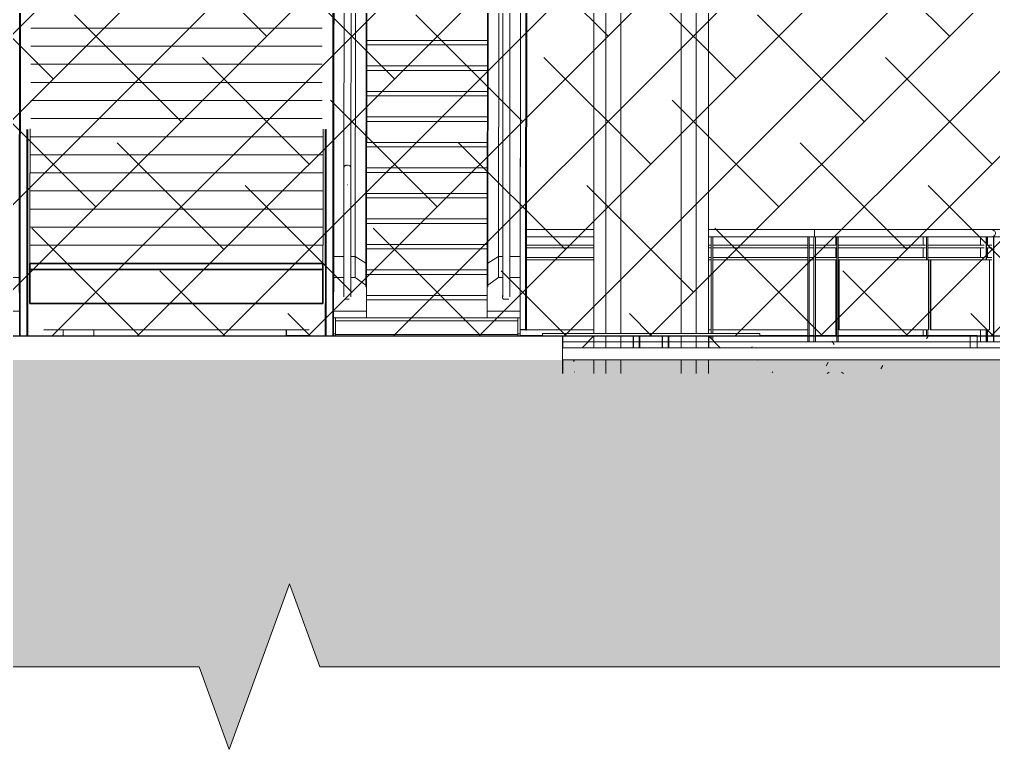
# Model space of a CAD drawing. Header units: millimetres. Extents: x 50357 to 985146, y 723188 to 1803594.
# Drawn here: x 906939 to 915008, y 765895 to 771946 of the extents above; entities that cross this region are included whole.
import ezdxf

# ---------------------------------------------------------------- set-up
doc = ezdxf.new("R2010")
doc.units = ezdxf.units.MM
doc.header["$LTSCALE"] = 3
doc.header["$MEASUREMENT"] = 0
doc.layers.add('00-TITLEBOX', color=7, linetype='Continuous')
for name, color, linetype, lineweight, true_color in [('A-FLOR', 7, 'Continuous', 5, 0x6e6e6e), ('A-FLOR-HRAL', 7, 'Continuous', 13, 0x6e6e6e), ('A-GENM', 7, 'Continuous', 13, 0x6e6e6e), ('ADS060', 7, 'Continuous', 35, 0x6e6e6e), ('E-ELEC-EQPM', 7, 'Continuous', 13, 0x6e6e6e), ('I-WALL', 7, 'Continuous', 25, 0x6e6e6e), ('M-EQPM', 7, 'Continuous', 13, 0x6e6e6e), ('Q-SPCQ', 7, 'Continuous', 13, 0x6e6e6e), ('S-COLS', 7, 'Continuous', 13, 0x6e6e6e), ('S-STRS', 7, 'Continuous', 13, 0x6e6e6e)]:
    doc.layers.add(name, color=color, linetype=linetype, lineweight=lineweight, true_color=true_color)
doc.layers.add('A-WALL-PATT', color=111, linetype='Continuous', lineweight=25)
doc.layers.add('Hatch (CARR)', color=8, linetype='Continuous', lineweight=35)
pattern_1 = [(0, (970130.18, 771645.61), (812.8, 203.2), [33.528, -576.072, 33.528, -576.072, -3251.2]), (0, (970130.18, 771645.61), (812.8, 203.2), [-1219.2, 33.528, -1185.672, 33.528, -576.072, -1422.4]), (0, (970130.18, 771645.61), (812.8, 203.2), [-3048, 33.528, -372.872, 33.528, -982.472]), (120, (970434.98, 771747.21), (-582.37636, 602.30545), [33.528, -576.072, 33.528, -3827.272]), (120, (970434.98, 771747.21), (-582.37636, 602.30545), [-643.128, -576.072, 33.528, -1185.672, -2032]), (120, (970434.98, 771747.21), (-582.37636, 602.30545), [-2438.4, 33.528, -576.072, 33.528, -1388.872]), (120, (970434.98, 771747.21), (-582.37636, 602.30545), [-3081.528, -372.872, 33.528, -982.472]), (240, (970536.58, 772153.61), (-230.42364, -805.50545), [33.528, -576.072, 33.528, -3827.272]), (240, (970536.58, 772153.61), (-230.42364, -805.50545), [-643.128, -576.072, 33.528, -1185.672, -2032]), (240, (970536.58, 772153.61), (-230.42364, -805.50545), [-2438.4, 33.528, -576.072, 33.528, -1388.872]), (240, (970536.58, 772153.61), (-230.42364, -805.50545), [-3081.528, -372.872, 33.528, -982.472])]
pattern_2 = [(45, (970121.66, 771645.6), (-251.4472, 251.4472), []), (45, (970121.66, 772026.6), (-251.4472, 251.4472), [])]

# ---------------------------------------------------------------- blocks, each defined once
blk = doc.blocks.new('DLN_Escalator3 - 12_5m 2-29188-SEC C')
at = {"layer": 'E-ELEC-EQPM', "color": 251, "lineweight": 9}
blk.add_line((-670665.7, 11597.7), (-670665.7, 11550), dxfattribs=at)
blk = doc.blocks.new('DLN_Escalator3 - 12_5m 2-42613-SEC C')
at = {"layer": 'E-ELEC-EQPM', "color": 251, "lineweight": 9}
for p, q in [((-670920.9, 11550), (-670920.9, 11597.5)), ((-669070.9, 11599.5), (-669070.9, 11550)), ((-669069, 11551.2), (-669069.1, 11599.5))]:
    blk.add_line(p, q, dxfattribs=at)
blk = doc.blocks.new('Railing - 50 x 12mm-V89-SEC C')
at = {"layer": 'A-FLOR-HRAL', "color": 251, "lineweight": 9}
for p, q in [((-663320.8, 12300), (-663320.8, 12369.8)), ((-663274.5, 12369.8), (-663320.8, 12369.8)), ((-663269.9, 12369.8), (-663274.5, 12369.8)), ((-663274.5, 12369.8), (-663274.5, 12180)), ((-663269.9, 12180), (-663269.9, 12369.8)), ((-663320.8, 12200), (-663320.8, 12280)), ((-663320.8, 11500), (-663320.8, 11600)), ((-663274.5, 11600), (-663274.5, 11500)), ((-663269.9, 11500), (-663269.9, 11600)), ((-663274.5, 11500), (-663320.8, 11500)), ((-663274.5, 11500), (-663269.9, 11500))]:
    blk.add_line(p, q, dxfattribs=at)
blk = doc.blocks.new('Railing - 800mm-V90-SEC C')
at = {"layer": 'A-FLOR-HRAL', "color": 251, "lineweight": 9}
for p, q in [((-663736.3, 11600), (-663736.3, 12180)), ((-663736.3, 12180), (-663732.3, 12180)), ((-663732.3, 12180), (-663732.3, 11600)), ((-663543.1, 12180), (-663732.3, 12180)), ((-663245.5, 12180), (-663436.8, 12180)), ((-663245.5, 11600), (-663245.5, 12180)), ((-663732.3, 11600), (-663736.3, 11600)), ((-663732.3, 11600), (-663245.5, 11600))]:
    blk.add_line(p, q, dxfattribs=at)
blk = doc.blocks.new('Railing - 50 x 12mm-V91-SEC C')
at = {"layer": 'A-FLOR-HRAL', "color": 251, "lineweight": 9}
for p, q in [((-663796.4, 12300), (-663796.4, 12369.8)), ((-663766.1, 12369.8), (-663796.4, 12369.8)), ((-663756.5, 12369.8), (-663766.1, 12369.8)), ((-663766.1, 12369.8), (-663766.1, 12180)), ((-663756.5, 12180), (-663756.5, 12369.8)), ((-663796.4, 12200), (-663796.4, 12280)), ((-663796.4, 11551.2), (-663796.4, 11600)), ((-663766.1, 11600), (-663766.1, 11551.2)), ((-663756.5, 11551.2), (-663756.5, 11600))]:
    blk.add_line(p, q, dxfattribs=at)
blk = doc.blocks.new('Railing - 800mm-V92-SEC C')
at = {"layer": 'A-FLOR-HRAL', "color": 251, "lineweight": 9}
for p, q in [((-664492, 11600), (-664492, 12180)), ((-664492, 12180), (-664490.1, 12180)), ((-664490.1, 12180), (-664490.1, 11600)), ((-664199, 12180), (-664490.1, 12180)), ((-663749.8, 12180), (-664037.3, 12180)), ((-663749.8, 11600), (-663749.8, 12180)), ((-664490.1, 11600), (-664492, 11600)), ((-664490.1, 11600), (-663749.8, 11600))]:
    blk.add_line(p, q, dxfattribs=at)
blk = doc.blocks.new('Railing - 50 x 12mm-V93-SEC C')
at = {"layer": 'A-FLOR-HRAL', "color": 251, "lineweight": 9}
for p, q in [((-664517.3, 12300), (-664517.3, 12369.8)), ((-664511.1, 12369.8), (-664517.3, 12369.8)), ((-664499.2, 12369.8), (-664511.1, 12369.8)), ((-664511.1, 12369.8), (-664511.1, 11500)), ((-664499.2, 11500), (-664499.2, 12369.8)), ((-664517.3, 12200), (-664517.3, 12280)), ((-664517.3, 11551.2), (-664517.3, 12180)), ((-664511.1, 11500), (-664512.7, 11500)), ((-664511.1, 11500), (-664499.2, 11500))]:
    blk.add_line(p, q, dxfattribs=at)
blk = doc.blocks.new('Railing - 50 x 12mm-V94-SEC C')
at = {"layer": 'A-FLOR-HRAL', "color": 251, "lineweight": 9}
for p, q in [((-664738.3, 12369.8), (-664750.3, 12369.8)), ((-664750.3, 12369.8), (-664750.3, 11500)), ((-664738.3, 11500), (-664738.3, 12369.8)), ((-664738.3, 12369.8), (-664738.3, 12369.8)), ((-664750.3, 11500), (-664738.3, 11500))]:
    blk.add_line(p, q, dxfattribs=at)
blk = doc.blocks.new('Railing - 800mm-V80-SEC C')
at = {"layer": 'A-FLOR-HRAL', "color": 251, "lineweight": 9}
blk.add_line((-660778.1, 11600), (-659990.1, 11600), dxfattribs=at)
blk = doc.blocks.new('Railing - 50 x 12mm-V95-SEC C')
at = {"layer": 'A-FLOR-HRAL', "color": 251, "lineweight": 9}
for p, q in [((-665538.3, 12369.8), (-665550.3, 12369.8)), ((-665550.3, 12369.8), (-665550.3, 11570)), ((-665538.3, 11570), (-665538.3, 12369.8)), ((-665538.3, 12369.8), (-665538.3, 12369.8)), ((-665550.3, 11550), (-665550.3, 11526.2)), ((-665538.3, 11513.8), (-665538.3, 11550))]:
    blk.add_line(p, q, dxfattribs=at)
blk = doc.blocks.new('Railing - 800mm-V96-SEC C')
at = {"layer": 'A-FLOR-HRAL', "color": 251, "lineweight": 9}
blk.add_line((-665573.2, 11600), (-665550.3, 11600), dxfattribs=at)
blk = doc.blocks.new('Railing - 800mm-V97-SEC C')
at = {"layer": 'A-FLOR-HRAL', "color": 251, "lineweight": 9}
blk.add_line((-667082.4, 11600), (-666524.5, 11600), dxfattribs=at)
blk = doc.blocks.new('Railing - 50 x 12mm-V102-SEC C')
at = {"layer": 'A-FLOR-HRAL', "color": 251, "lineweight": 9}
for p, q in [((-663260.9, 12300), (-663260.9, 12369.8)), ((-663212.7, 12369.8), (-663260.9, 12369.8)), ((-663209.5, 12369.8), (-663212.7, 12369.8)), ((-663212.7, 12369.8), (-663212.7, 11500)), ((-663209.5, 11500), (-663209.5, 12369.8)), ((-663260.9, 12200), (-663260.9, 12280)), ((-663260.9, 11500), (-663260.9, 11600)), ((-663212.7, 11500), (-663260.9, 11500)), ((-663212.7, 11500), (-663209.5, 11500))]:
    blk.add_line(p, q, dxfattribs=at)
blk = doc.blocks.new('Railing - Railing-28252-SEC C')
at = {"layer": 'A-FLOR-HRAL', "color": 8, "lineweight": 9, "true_color": 0x6e6e6e}
for p, q in [((-666524.5, 12280), (-667081.8, 12280)), ((-667081.7, 12300), (-666524.5, 12300)), ((-665573.2, 12300), (-665550.3, 12300)), ((-665550.3, 12280), (-665573.2, 12280)), ((-665538.3, 12300), (-664750.3, 12300)), ((-664750.3, 12280), (-665538.3, 12280)), ((-664738.3, 12300), (-664700.3, 12300)), ((-664700.3, 12280), (-664738.3, 12280)), ((-664688.3, 12300), (-664513, 12300)), ((-664513, 12280), (-664688.3, 12280)), ((-664499, 12300), (-663775.2, 12300)), ((-663775.2, 12280), (-664499, 12280)), ((-663755.7, 12300), (-663288.4, 12300)), ((-663288.4, 12280), (-663755.7, 12280)), ((-663269.5, 12300), (-663227.1, 12300)), ((-663227.1, 12280), (-663269.5, 12280)), ((-667081.8, 12200), (-666524.5, 12200)), ((-665573.2, 12200), (-665550.3, 12200)), ((-665538.3, 12200), (-664750.3, 12200)), ((-664738.3, 12200), (-664700.3, 12200)), ((-664688.3, 12200), (-664513, 12200)), ((-664499, 12200), (-663775.2, 12200)), ((-663755.7, 12200), (-663288.4, 12200)), ((-663269.5, 12200), (-663227.1, 12200)), ((-666524.5, 12180), (-667081.9, 12180)), ((-665550.3, 12180), (-665573.2, 12180)), ((-664750.3, 12180), (-665538.3, 12180)), ((-664700.3, 12180), (-664738.3, 12180)), ((-664513, 12180), (-664688.3, 12180)), ((-664491.8, 12180), (-664499, 12180)), ((-664037, 12180), (-664198.7, 12180)), ((-663735.8, 12180), (-663749, 12180)), ((-663436.1, 12180), (-663542.6, 12180)), ((-663227.1, 12180), (-663244.2, 12180))]:
    blk.add_line(p, q, dxfattribs=at)
at = {"color": 8, "true_color": 0x6e6e6e}
for name, p in [('Railing - 50 x 12mm-V95-SEC C', (0, 0)), ('Railing - 50 x 12mm-V94-SEC C', (0, 0)), ('Railing - 50 x 12mm-V94-SEC C', (50, 0)), ('Railing - 50 x 12mm-V93-SEC C', (0, 0)), ('Railing - 50 x 12mm-V91-SEC C', (0, 0)), ('Railing - 50 x 12mm-V89-SEC C', (0, 0)), ('Railing - 50 x 12mm-V102-SEC C', (0, 0)), ('Railing - 800mm-V92-SEC C', (0, 0)), ('Railing - 800mm-V90-SEC C', (0, 0)), ('Railing - 800mm-V97-SEC C', (0, 0)), ('Railing - 800mm-V96-SEC C', (0, 0)), ('Railing - 800mm-V80-SEC C', (-4760.2, 0))]:
    blk.add_blockref(name, p, dxfattribs=at)
blk = doc.blocks.new('Top Rail Type - Top Rail_Internal_-28262-SEC C')
at = {"layer": 'A-FLOR-HRAL', "lineweight": 9}
for p, q in [((-666524.5, 12430), (-667081.6, 12430)), ((-664694.3, 12430), (-665573.2, 12430)), ((-662085.6, 12430), (-663234.6, 12430)), ((-667081.7, 12370), (-666524.5, 12370)), ((-665573.2, 12370), (-664694.3, 12370)), ((-663234.6, 12370), (-662085.6, 12370))]:
    blk.add_line(p, q, dxfattribs=at)
at = {"layer": 'A-FLOR-HRAL', "lineweight": 9, "flags": 128}
for points in [[(-663234.6, 12430), (-663327.5, 12430), (-663463, 12430), (-663636.8, 12430), (-663843.5, 12430), (-664076.7, 12430), (-664329.2, 12430), (-664593.1, 12430), (-664694.3, 12430)], [(-664694.2, 12400), (-664694.2, 12406.2), (-664694.2, 12412.2), (-664694.2, 12417.6), (-664694.3, 12422.3), (-664694.3, 12426), (-664694.3, 12428.5), (-664694.3, 12429.8), (-664694.3, 12429.8)], [(-664694.3, 12370.2), (-664694.3, 12370.2), (-664694.3, 12371.5), (-664694.3, 12374), (-664694.3, 12377.7), (-664694.2, 12382.4), (-664694.2, 12387.8), (-664694.2, 12393.8), (-664694.2, 12400)], [(-663234.6, 12370), (-663327.5, 12370), (-663463, 12370), (-663636.8, 12370), (-663843.5, 12370), (-664076.7, 12370), (-664329.2, 12370), (-664593.1, 12370), (-664694.3, 12370)]]:
    blk.add_lwpolyline(points, dxfattribs=at)
at = {"layer": 'A-FLOR-HRAL', "lineweight": 9}
for points, knots in [([(-663239.2, 12429.8), (-663235.7, 12430.1), (-663228.1, 12430), (-663216.7, 12427.3), (-663206, 12421.4), (-663197.7, 12412.2), (-663195.4, 12404.2), (-663195.4, 12400)], [-0.5428206, -0.5428206, -0.5428206, -0.5428206, -0.4444444, -0.3333333, -0.2222222, -0.1111111, 0, 0, 0, 0]), ([(-663195.4, 12400), (-663195.4, 12395.8), (-663197.7, 12387.8), (-663206, 12378.6), (-663216.8, 12372.7), (-663228.1, 12370), (-663235.7, 12369.9), (-663239.2, 12370.2)], [-1, -1, -1, -1, -0.8888889, -0.7777778, -0.6666667, -0.5555556, -0.4579462, -0.4579462, -0.4579462, -0.4579462])]:
    blk.add_open_spline(points, degree=3, knots=knots, dxfattribs=at)
blk = doc.blocks.new('Mechanical Equipment 1 - Mechanical Equipment 1-3306942-SEC C')
at = {"layer": 'M-EQPM'}
for p, q in [((-673182.6, 11236.1), (-673182.6, 11550)), ((-666782.6, 11550), (-673182.6, 11550)), ((-666782.6, 11550), (-666782.6, 11236.1)), ((-666781.3, 11550), (-666782.6, 11550)), ((-666778.9, 11550), (-666781.3, 11550)), ((-666778.9, 11500), (-666778.9, 11550)), ((-666778.9, 11450), (-666778.9, 11500)), ((-666778.9, 11236.1), (-666778.9, 11350))]:
    blk.add_line(p, q, dxfattribs=at)
blk = doc.blocks.new('Structural Columns 2 - Structural Columns 1-4258499-SEC C')
at = {"layer": 'S-COLS'}
for p, q in [((-666524.5, 19105), (-666424.5, 19105)), ((-666524.5, 11570), (-666524.5, 19105)), ((-666424.5, 19105), (-666424.4, 19105)), ((-666424.5, 11570), (-666424.5, 19105)), ((-666424.4, 18995), (-666424.4, 19105)), ((-666299.6, 19105), (-665799.6, 19105)), ((-666299.6, 11570), (-666299.6, 19105)), ((-665799.6, 19105), (-665799.5, 19105)), ((-665799.6, 11570), (-665799.6, 19105)), ((-665799.5, 11570), (-665799.5, 19105)), ((-665674.5, 19105), (-665574.5, 19105)), ((-665674.5, 11570), (-665674.5, 19105)), ((-665574.5, 19105), (-665574.2, 19105)), ((-665574.5, 11570), (-665574.5, 19105)), ((-665574.2, 11570), (-665574.2, 19105)), ((-665573.5, 19105), (-665573.2, 19105)), ((-665573.5, 11570), (-665573.5, 19105)), ((-665573.2, 11570), (-665573.2, 19105)), ((-666424.4, 18725), (-666424.4, 18915)), ((-666424.4, 18535), (-666424.4, 18645)), ((-666424.4, 11570), (-666424.4, 18415)), ((-666524.5, 11500), (-666524.5, 11550)), ((-666424.5, 11500), (-666424.5, 11550)), ((-666424.4, 11500), (-666424.4, 11550)), ((-666299.6, 11500), (-666299.6, 11550)), ((-665799.6, 11500), (-665799.6, 11550)), ((-665799.5, 11500), (-665799.5, 11550)), ((-665674.5, 11500), (-665674.5, 11550)), ((-665574.5, 11500), (-665574.5, 11550)), ((-666524.5, 11450), (-666524.5, 11500)), ((-666424.5, 11450), (-666424.5, 11500)), ((-666424.4, 11450), (-666424.4, 11500)), ((-666299.6, 11450), (-666299.6, 11500)), ((-665799.6, 11450), (-665799.6, 11500)), ((-665799.5, 11450), (-665799.5, 11500)), ((-665674.5, 11450), (-665674.5, 11500)), ((-665574.5, 11450), (-665574.5, 11500)), ((-666524.5, 11236.1), (-666524.5, 11350)), ((-666424.5, 11236.1), (-666424.5, 11350)), ((-666424.4, 11236.1), (-666424.4, 11350)), ((-666299.6, 11236.1), (-666299.6, 11350)), ((-665799.6, 11236.1), (-665799.6, 11350)), ((-665799.5, 11236.1), (-665799.5, 11350)), ((-665674.5, 11236.1), (-665674.5, 11350)), ((-665574.5, 11236.1), (-665574.5, 11350))]:
    blk.add_line(p, q, dxfattribs=at)

msp = doc.modelspace()

# ---------------------------------------------------------------- hatches: boundary and pattern name
at = {"layer": 'A-WALL-PATT', "lineweight": 13}
h = msp.add_hatch(dxfattribs=at)
h.set_pattern_fill('FP_1', color=256, style=0, pattern_type=2)
h.set_pattern_definition(pattern_2)
h.paths.add_polyline_path([(906939.5732, 769324.6127), (906942.5677, 769324.6127), (906942.5677, 770081.4536), (906939.5677, 770081.4528), (906939.5732, 769390.6445)], flags=0)
h = msp.add_hatch(dxfattribs=at)
h.set_pattern_fill('FP_1', color=256, style=0, pattern_type=2)
h.set_pattern_definition(pattern_2)
h.paths.add_polyline_path([(907002.5677, 769324.6127), (907005.5677, 769324.6127), (907005.5677, 770081.4716), (907002.5677, 770081.4708), (907002.5677, 769390.6445)], flags=0)
h = msp.add_hatch(dxfattribs=at)
h.set_pattern_fill('FP_1', color=256, style=0, pattern_type=2)
h.set_pattern_definition(pattern_2)
h.paths.add_polyline_path([(909473.568, 769324.6127), (909476.568, 769324.6127), (909476.568, 770082.1774), (909473.568, 770082.1765), (909473.568, 769390.6445)], flags=0)
h = msp.add_hatch(dxfattribs=at)
h.set_pattern_fill('FP_1', color=256, style=0, pattern_type=2)
h.set_pattern_definition(pattern_2)
h.paths.add_polyline_path([(909539.0837, 769324.6127), (909539.5681, 770082.1954), (909536.5681, 770082.1945), (909536.5681, 769324.6127), (909538.9314, 769324.6127)], flags=0)
h = msp.add_hatch(dxfattribs=at)
h.set_pattern_fill('FP_1', color=256, style=0, pattern_type=2)
h.set_pattern_definition(pattern_2)
h.paths.add_polyline_path([(911133.3396, 769374.6127), (911136.3396, 769374.6127), (911136.3396, 769686.6141), (911133.3396, 769686.6074), (911133.3396, 769390.6445)], flags=0)
at = {"layer": 'ADS060', "lineweight": 13}
h = msp.add_hatch(dxfattribs=at)
h.set_pattern_fill('AR-CONC', color=256, scale=100, style=0)
h.set_pattern_definition([(50, (0, 0), (717.26018, -62.75213), [75, -825]), (355, (0, 0), (-138.75133, 752.19213), [60, -660]), (100.451444, (59.8, -5.2), (578.50885, 689.44), [63.7402, -701.1421]), (46.1842, (0, 200), (1067.2413, -165.5193), [112.5, -1237.5]), (96.63564, (88.9, 186.2), (934.66195, 974.1186), [95.6103, -1051.7138]), (351.18416, (0, 200), (934.6619, 974.1186), [90, -990]), (21, (100, 150), (596.90705, -402.6189), [75, -825]), (326, (100, 150), (243.31533, 725.15005), [60, -660]), (71.451445, (149.74, 116.45), (840.22238, 322.53115), [63.7402, -701.1421]), (37.5, (0, 0), (12.159855, 332.893854), [0, -652, 0, -670, 0, -662.5]), (7.5, (0, 0), (263.06954, 394.41171), [0, -382, 0, -637, 0, -252.5]), (327.5, (-223, 0), (533.822436, -22.55487), [0, -250, 0, -780, 0, -1035]), (317.5, (-323, 0), (583.18617, 100.10498), [0, -325, 0, -518, 0, -735])])
h.paths.add_polyline_path([(896124.3903, 769124.6127), (919808.5704, 769124.6127), (919808.5704, 766581.7348), (909426.6735, 766581.7348), (909176.6735, 767268.6042), (908676.6735, 765894.8655), (908426.6735, 766581.7348), (896124.3903, 766581.7348)])
at = {"layer": 'Hatch (CARR)'}
h = msp.add_hatch(dxfattribs=at)
h.set_pattern_fill('ANSI38', color=256, scale=4000)
h.paths.add_polyline_path([(919608.1395, 769324.6127), (919608.1395, 774424.6127), (896892.0362, 774424.6127), (896892.0362, 769324.6127)])
at = {"layer": 'S-STRS', "lineweight": 9}
h = msp.add_hatch(dxfattribs=at)
h.set_pattern_fill('FP_3', color=256, style=0, pattern_type=2)
h.set_pattern_definition(pattern_1)
h.paths.add_polyline_path([(914816.0792, 769274.6127), (914816.0792, 769325.8627), (913721.4297, 769325.8627), (913721.4297, 769274.6127), (914258.2924, 769274.6127)], flags=0)
h.paths.add_polyline_path([(911441.771, 769274.6127), (911647.8237, 769274.6127), (911696.15, 769324.6127), (911441.771, 769324.6127)], flags=0)
h.paths.add_polyline_path([(913707.918, 769274.6127), (913707.918, 769325.8627), (913532.3341, 769325.8627), (913532.3341, 769274.6127)], flags=0)
h.paths.add_polyline_path([(913072.254, 769274.6127), (913470.3213, 769274.6127), (913470.3213, 769325.8627), (913072.254, 769325.8627), (913071.285, 769324.6127), (912682.3342, 769324.6127), (912682.3342, 769288.4232), (912695.6993, 769274.6127), (913071.285, 769274.6127)], flags=0)
h.paths.add_polyline_path([(913520.3213, 769274.6127), (913520.3213, 769325.8627), (913482.3341, 769325.8627), (913482.3341, 769274.6127)], flags=0)
h.paths.add_polyline_path([(912670.3214, 769300.8365), (912670.3214, 769324.6127), (912647.3879, 769324.5344)], flags=0)
h.paths.add_polyline_path([(909150.3822, 769324.6127), (909340.2695, 769324.6127), (909340.1694, 769325.8627), (909150.3822, 769325.8627)], flags=0)
h.paths.add_polyline_path([(911088.3616, 769324.6127), (911271.2852, 769324.6127), (911271.2852, 769325.8627), (911088.3628, 769325.8627)], flags=0)
h = msp.add_hatch(dxfattribs=at)
h.set_pattern_fill('FP_3', color=256, style=0, pattern_type=2)
h.set_pattern_definition(pattern_1)
h.paths.add_polyline_path([(911441.771, 769024.5325), (911546.2108, 769024.5325), (911546.2108, 769124.6127), (911441.771, 769124.6127)], flags=0)
h.paths.add_polyline_path([(912797.3388, 769024.5325), (914793.0799, 769024.5325), (914793.0799, 769124.6127), (912797.3388, 769124.6127)], flags=0)
h.paths.add_polyline_path([(913520.3213, 769224.6127), (914816.0792, 769224.6127), (914816.0792, 769274.6127), (912695.6993, 769274.6127), (912744.0863, 769224.6127), (913482.3341, 769224.6127)], flags=0)
h.paths.add_polyline_path([(911546.2108, 769224.6127), (911599.4366, 769224.6127), (911647.8237, 769274.6127), (911441.771, 769274.6127), (911441.771, 769224.6127)], flags=0)
h = msp.add_hatch(dxfattribs=at)
h.set_pattern_fill('FP_4', color=256, style=0, pattern_type=2)
h.set_pattern_definition([(359.99, (970122.24, 774556.704), (812.80034, 70.61214), [33.528, -576.072, -3860.8]), (359.99, (970122.24, 774556.704), (812.80034, 70.61214), [-609.6, 33.528, -576.072, -3251.2]), (359.99, (970122.24, 774556.704), (812.80034, 70.61214), [-1219.2, 33.528, -1185.672, -2032]), (359.99, (970122.24, 774556.704), (812.80034, 70.61214), [-2438.4, 33.528, -576.072, -1422.4]), (359.99, (970122.24, 774556.704), (812.80034, 70.61214), [-3048, 33.528, -372.872, -1016]), (359.99, (970122.24, 774556.704), (812.80034, 70.61214), [-3454.4, 33.528, -982.472]), (148.899, (970427.04, 774592.03), (-582.37698, 209.81971), [19.578, -336.39, -2254.467]), (148.899, (970427.04, 774592.03), (-582.37698, 209.81971), [-355.968, 19.578, -336.39, -1898.498]), (148.899, (970427.04, 774592.03), (-582.37698, 209.81971), [-711.937, 19.578, -692.359, -1186.561]), (148.899, (970427.04, 774592.03), (-582.37698, 209.81971), [-1423.874, 19.578, -336.39, -830.593]), (148.899, (970427.04, 774592.03), (-582.37698, 209.81971), [-1779.842, 19.578, -217.734, -593.281]), (148.899, (970427.04, 774592.03), (-582.37698, 209.81971), [-2017.154, 19.578, -573.702]), (211.087, (970528.64, 774733.52), (-230.4222, -280.436), [19.575, -336.338, -2254.12]), (211.087, (970528.64, 774733.52), (-230.4222, -280.436), [-355.914, 19.575, -336.338, -1898.206]), (211.087, (970528.64, 774733.52), (-230.4222, -280.436), [-711.827, 19.575, -692.252, -1186.379]), (211.087, (970528.64, 774733.52), (-230.4222, -280.436), [-1423.655, 19.575, -336.338, -830.465]), (211.087, (970528.64, 774733.52), (-230.4222, -280.436), [-1779.568, 19.575, -217.701, -593.189]), (211.087, (970528.64, 774733.52), (-230.4222, -280.436), [-2016.844, 19.575, -573.614])])
h.paths.add_polyline_path([(911546.2108, 769010.7003), (911546.2108, 769024.5325), (911441.771, 769024.5325), (911441.771, 769010.7003)], flags=0)
h.paths.add_polyline_path([(912797.3388, 769010.7003), (914793.0799, 769010.7003), (914793.0799, 769024.5325), (912797.3388, 769024.5325)], flags=0)

# ---------------------------------------------------------------- linework, layer by layer
at = {"linetype": 'Continuous', "lineweight": 0, "ltscale": 2, "flags": 128}
msp.add_lwpolyline([(920557.4913, 766581.7348), (909426.6735, 766581.7348), (909176.6735, 767268.6042), (908676.6735, 765894.8655), (908426.6735, 766581.7348), (895953.9581, 766581.7348)], dxfattribs=at)
at = {"layer": '00-TITLEBOX'}
msp.add_lwpolyline([(919608.1395, 769324.6127), (919608.1395, 774424.6127), (896892.0362, 774424.6127), (896892.0362, 769324.6127), (919608.1395, 769324.6127)], dxfattribs=at)
at = {"layer": 'A-FLOR'}
for p, q in [((911145.7161, 777406.1127), (911138.2287, 769377.6127)), ((907140.5794, 769371.8885), (909340.319, 769374.3326)), ((909340.3219, 769377.3326), (907140.5824, 769374.8885)), ((911133.3396, 769377.6032), (911088.4928, 769377.5162)), ((911088.4928, 769374.5162), (911133.3396, 769374.6032)), ((911138.2287, 769377.6127), (911138.2287, 769374.6127)), ((911271.2851, 769344.6127), (911271.2851, 769324.6127)), ((911271.2851, 769344.6127), (913072.254, 769344.6127)), ((913072.254, 769324.6127), (911440.6365, 769324.6127)), ((913072.2541, 769324.6127), (913072.2541, 769344.6127))]:
    msp.add_line(p, q, dxfattribs=at)
at = {"layer": 'A-FLOR', "lineweight": 9}
for p, q in [((919817.181, 769224.6127), (911439.3083, 769224.6127)), ((911439.3083, 769124.6127), (919817.181, 769124.6127))]:
    msp.add_line(p, q, dxfattribs=at)
at = {"layer": 'A-GENM'}
msp.add_line((911439.3083, 769274.6127), (919597.244, 769274.6127), dxfattribs=at)
at = {"layer": 'I-WALL'}
for p, q in [((911134.4848, 769980.7215), (911141.7752, 777801.1058)), ((911144.7752, 777801.1058), (911137.4848, 769980.7215)), ((906942.0347, 771906.8017), (906944.2739, 774156.8017)), ((906947.2739, 774156.8017), (906945.0347, 771906.8017)), ((909539.0344, 771906.8017), (909541.2736, 774156.8017)), ((909544.2736, 774156.8017), (909542.0344, 771906.8017)), ((906939.5677, 770081.4528), (906941.3843, 771906.8017)), ((906941.3843, 771906.8017), (906944.3843, 771906.8017)), ((906944.3843, 771906.8017), (906942.5677, 770081.4536)), ((909536.5681, 770082.1945), (909538.3839, 771906.8017)), ((909538.3839, 771906.8017), (909542.0344, 771906.8017)), ((909541.3839, 771906.8017), (909539.5681, 770082.1954)), ((907002.5677, 770081.4708), (907003.5161, 771034.4172)), ((907006.5147, 771033.0345), (907005.5677, 770081.4716)), ((909473.568, 770082.1765), (909474.5158, 771034.5345)), ((909477.5177, 771036.3977), (909476.568, 770082.1774)), ((911134.4848, 769980.7215), (911137.4848, 769980.7215)), ((911133.3396, 769686.6074), (911133.3552, 769807.0127)), ((911133.3552, 769807.0127), (911137.1956, 769807.0127)), ((911136.3552, 769807.0127), (911136.3396, 769686.6141)), ((906943.3816, 769324.6127), (906943.43, 769373.2763)), ((907006.3842, 769324.6127), (907006.4236, 769364.2814)), ((909477.3812, 769324.6127), (909477.4214, 769364.9872)), ((911136.3396, 769374.6127), (911138.2287, 769374.6127)), ((911696.15, 769324.5499), (911599.4366, 769224.6127)), ((912025.9867, 769224.6127), (912026.038, 769324.6127)), ((912076.038, 769324.6127), (912075.9867, 769224.6127)), ((912076.038, 769224.6127), (912076.038, 769324.6127)), ((912265.9866, 769224.6127), (912266.038, 769324.6127)), ((912316.038, 769324.6127), (912315.9866, 769224.6127)), ((912316.038, 769224.6127), (912316.038, 769324.6127)), ((912646.2127, 769324.6127), (912646.2127, 769224.6127)), ((912742.9895, 769224.6127), (912646.2153, 769324.6127)), ((912743.1174, 769224.6127), (912646.3432, 769324.6127)), ((912743.9584, 769224.6127), (912647.1842, 769324.6127)), ((912744.0863, 769224.6127), (912647.3122, 769324.6127))]:
    msp.add_line(p, q, dxfattribs=at)
at = {"layer": 'I-WALL', "lineweight": 35}
for p, q in [((906942.5677, 770081.4536), (906939.5677, 770081.4528)), ((906939.5677, 770081.4528), (906939.5677, 769683.4744)), ((906942.5677, 769580.6165), (906942.5677, 770081.4536)), ((907005.5677, 770081.4716), (907002.5677, 770081.4708)), ((907002.5677, 770081.4708), (907002.5677, 769324.6127)), ((907005.5677, 769324.6127), (907005.5677, 770081.4716)), ((909476.568, 770082.1774), (909473.568, 770082.1765)), ((909473.568, 770082.1765), (909473.568, 769904.6127)), ((909476.568, 769324.6127), (909476.568, 770082.1774)), ((909539.5681, 770082.1954), (909536.5681, 770082.1945)), ((909536.5681, 770082.1945), (909536.5681, 769580.6165)), ((909539.5681, 769689.2835), (909539.5681, 770082.1954)), ((911136.3396, 769686.6141), (911133.3396, 769686.6074)), ((911133.3396, 769686.6074), (911133.3396, 769374.6127)), ((911136.3396, 769374.6127), (911136.3396, 769686.6141)), ((906942.5677, 769324.6127), (906942.5677, 769580.5846)), ((909473.568, 769591.8647), (909473.568, 769324.6127)), ((909536.5681, 769580.4565), (909536.5681, 769324.6127)), ((911133.3396, 769374.6127), (911136.3396, 769374.6127))]:
    msp.add_line(p, q, dxfattribs=at)
at = {"layer": 'I-WALL'}
for centre in [(911134.1956, 770724.6127), (911137.1956, 770724.6127)]:
    msp.add_ellipse(centre, major_axis=(0, 917.6), ratio=0.000538294, start_param=3.141592654, end_param=3.767055351, dxfattribs=at)
at = {"layer": 'Q-SPCQ'}
for p, q in [((909548.0124, 777801.1058), (909540.7191, 769978.623)), ((909633.1643, 777801.1058), (909626.5653, 770723.309)), ((909684.7645, 770723.309), (909691.3635, 777801.1058)), ((909728.0097, 777801.1058), (909720.7184, 769980.7221)), ((909809.2371, 769926.9002), (909816.5786, 777801.1058)), ((909814.2418, 769913.4364), (909821.5958, 777801.1058)), ((910821.5957, 777801.1058), (910814.2416, 769913.4364)), ((910826.5785, 777801.1058), (910819.2369, 769926.9002)), ((910915.0096, 777801.1058), (910907.7182, 769980.7221)), ((910943.1519, 770723.309), (910949.7509, 777801.1058)), ((911007.95, 777801.1058), (911001.351, 770723.309)), ((911095.2974, 777801.1058), (911087.5342, 769474.6127)), ((911088.3616, 769324.6127), (911095.9431, 777456.1127)), ((909816.2833, 771886.763), (909816.1765, 771772.2127)), ((909816.0782, 771735.0756), (909816.0782, 771772.2127)), ((909816.0782, 771772.2127), (910815.9746, 771772.2127)), ((909816.0782, 771735.0756), (910815.94, 771735.0756)), ((909816.0863, 771675.3993), (909815.9795, 771560.8491)), ((909815.8812, 771523.7119), (909815.8812, 771560.8491)), ((909815.8812, 771560.8491), (910815.7776, 771560.8491)), ((909815.8812, 771523.7119), (910815.743, 771523.7119)), ((909815.8892, 771464.0357), (909815.7824, 771349.4854)), ((909815.6841, 771312.3483), (909815.6841, 771349.4854)), ((909815.6841, 771349.4854), (910815.5805, 771349.4854)), ((909815.6921, 771252.6721), (909815.5853, 771138.1218)), ((909815.6841, 771312.3483), (910815.5459, 771312.3483)), ((909815.487, 771100.9846), (909815.487, 771138.1218)), ((909815.487, 771138.1218), (910815.3835, 771138.1218)), ((909815.487, 771100.9846), (910815.3488, 771100.9846)), ((909815.4951, 771041.3084), (909815.3883, 770926.7582)), ((909815.29, 770889.621), (909815.29, 770926.7582)), ((909815.29, 770926.7582), (910815.1864, 770926.7582)), ((909815.29, 770889.621), (910815.1518, 770889.621)), ((909815.298, 770829.9448), (909815.1912, 770715.3945)), ((909815.0929, 770678.2574), (909815.0929, 770715.3945)), ((909815.0929, 770715.3945), (910815.0928, 770715.3945)), ((909815.101, 770618.5811), (909814.9942, 770504.0309)), ((909815.0929, 770678.2574), (910815.0928, 770678.2574)), ((909655.3634, 770574.6123), (909654.817, 770574.6123)), ((909683.9166, 770555.5627), (909684.463, 770555.5627)), ((909684.463, 770542.8627), (909683.9166, 770542.8627)), ((910971.9499, 770574.6123), (910971.4036, 770574.6123)), ((911000.5031, 770555.5627), (911001.0495, 770555.5627)), ((911001.0495, 770542.8627), (911000.5031, 770542.8627)), ((909814.8959, 770466.8937), (909814.8959, 770504.0309)), ((909814.8959, 770504.0309), (910814.8957, 770504.0309)), ((909814.8959, 770466.8937), (910814.8957, 770466.8937)), ((909814.9039, 770407.2175), (909814.7971, 770292.6673)), ((909814.6988, 770255.5301), (909814.6988, 770292.6673)), ((909814.6988, 770292.6673), (910814.6987, 770292.6673)), ((909814.6988, 770255.5301), (910814.6987, 770255.5301)), ((909814.7068, 770195.8539), (909814.6, 770081.3036)), ((909814.5017, 770044.1665), (909814.5017, 770081.3036)), ((909814.5017, 770081.3036), (910814.4926, 770081.3036)), ((909814.5017, 770044.1665), (910814.4371, 770044.1665)), ((909540.8443, 769807.0127), (909541.0052, 769979.5317)), ((909625.4817, 769980.7221), (909543.2184, 769980.7221)), ((909720.7184, 769980.7221), (909683.6809, 769980.7221)), ((909814.5098, 769984.4902), (909814.403, 769869.94)), ((910942.0683, 769980.7221), (910907.7182, 769980.7221)), ((911085.2182, 769980.7221), (911000.2674, 769980.7221)), ((906853.3177, 769807.0127), (906939.5677, 769807.0127)), ((909539.5681, 769807.0127), (909625.5314, 769807.0127)), ((909683.7305, 769807.0127), (909719.5888, 769807.0127)), ((909808.0805, 769743.0127), (909719.5888, 769807.0127)), ((909720.4292, 769807.0127), (909719.6257, 769807.0127)), ((909814.3047, 769832.8028), (909814.3047, 769869.94)), ((909814.3047, 769869.94), (910814.205, 769869.94)), ((909814.3047, 769832.8028), (910814.1681, 769832.8028)), ((910906.5886, 769807.0127), (910818.0803, 769743.0127)), ((910906.5886, 769807.0127), (910942.1179, 769807.0127)), ((911000.3171, 769807.0127), (911086.7255, 769807.0127)), ((911086.6886, 769807.0127), (911086.6525, 769528.6127)), ((911086.7255, 769474.6127), (911086.7255, 769807.0127)), ((909808.0789, 769730.6285), (909808.0805, 769743.0127)), ((909813.0784, 769727.0127), (909808.0789, 769730.6285)), ((909808.9292, 769743.0127), (909808.0805, 769743.0127)), ((909808.9292, 769730.6285), (909808.1257, 769730.6285)), ((909813.0784, 769727.0127), (909813.0527, 769528.6127)), ((909813.9292, 769727.0127), (909813.0784, 769727.0127)), ((909813.1257, 769474.6127), (909813.1257, 769727.0127)), ((909814.3127, 769773.1266), (909814.2059, 769658.5764)), ((910813.0525, 769528.6127), (910813.0782, 769727.0127)), ((910818.0787, 769730.6285), (910813.0782, 769727.0127)), ((910818.0803, 769743.0127), (910818.0787, 769730.6285)), ((906939.6732, 769683.4746), (906939.6531, 769528.6127)), ((909539.4527, 769528.6127), (909539.4735, 769689.2832)), ((909683.9253, 769657.6659), (909683.9253, 769652.2153)), ((909814.1076, 769621.4392), (909814.1076, 769658.5764)), ((909814.1076, 769658.5764), (910813.0694, 769658.5764)), ((911000.5118, 769658.7127), (911000.5118, 769652.2153)), ((909671.4654, 769626.9627), (909633.9655, 769626.9627)), ((909814.1156, 769561.763), (909814.0549, 769496.6246)), ((909814.1076, 769621.4392), (910813.0646, 769621.4392)), ((910992.1653, 769626.9627), (910954.6653, 769626.9627)), ((906666.0531, 769528.6127), (906939.6531, 769528.6127)), ((906939.6531, 769528.6127), (906939.6627, 769474.6127)), ((909539.4623, 769474.6127), (909539.4527, 769528.6127)), ((909539.4527, 769528.6127), (909813.0527, 769528.6127)), ((909813.0527, 769528.6127), (909813.0623, 769474.6127)), ((910813.0621, 769474.6127), (910813.0525, 769528.6127)), ((910813.0525, 769528.6127), (911086.6525, 769528.6127)), ((911086.6525, 769528.6127), (911086.6621, 769474.6127)), ((909538.9314, 769339.6127), (909538.9314, 769474.6127)), ((909538.9314, 769474.6127), (911085.9311, 769474.6127)), ((909557.4201, 769334.6127), (909557.4201, 769447.2127)), ((909557.4201, 769447.2127), (911067.4198, 769447.2127)), ((909557.4314, 769474.6127), (909557.4314, 769447.2127)), ((911067.4198, 769447.2127), (911067.4198, 769334.6127)), ((911067.4312, 769447.2127), (911067.4312, 769474.6127)), ((911085.9311, 769474.6127), (911085.9311, 769339.6127)), ((911087.429, 769474.6127), (911086.6255, 769474.6127)), ((909538.9314, 769339.6127), (909557.4201, 769339.6127)), ((909539.0837, 769324.6127), (909539.0837, 769339.6127)), ((909557.4201, 769334.6127), (911067.5835, 769334.6127)), ((909557.5729, 769324.6127), (909557.5729, 769334.6127)), ((911067.4312, 769339.6127), (911086.0835, 769339.6127)), ((911067.5727, 769334.6127), (911067.5727, 769324.6127)), ((911067.5835, 769334.6127), (911067.5835, 769339.6127)), ((911086.0835, 769339.6127), (911086.0835, 769324.6127))]:
    msp.add_line(p, q, dxfattribs=at)
at = {"layer": 'Q-SPCQ', "flags": 128}
for points in [[(909809.2371, 769926.9002), (909764.9525, 769953.8333), (909720.7184, 769980.7221)], [(910907.7182, 769980.7221), (910863.5037, 769953.8338), (910819.2369, 769926.9002)], [(909814.2418, 769913.4364), (909811.7412, 769914.9579), (909809.2407, 769916.4794)], [(910819.2282, 769916.4718), (910816.7411, 769914.9579), (910814.2416, 769913.4364)]]:
    msp.add_lwpolyline(points, dxfattribs=at)
at = {"layer": 'Q-SPCQ'}
for centre, major_axis, start_param, end_param in [((909816.5189, 771958.6578), (0, 452.8207), 1.597782877, 1.995160544), ((909816.3219, 771747.2941), (0, 452.8207), 1.597782878, 1.995160544), ((909816.1248, 771535.9305), (0, 452.8207), 1.597782877, 1.995160544), ((909815.9278, 771324.5669), (0, 452.8207), 1.597782877, 1.995160544), ((909815.7307, 771113.2032), (0, 452.8207), 1.597782877, 1.995160544), ((909815.5336, 770901.8396), (0, 452.8207), 1.597782877, 1.995160544), ((909626.2638, 771574.6127), (0, 1019.05), 3.160382554, 3.723547782), ((909684.463, 771574.6127), (0, 1019.05), 3.141592654, 3.723547777), ((910942.8504, 771574.6127), (0, 1019.05), 3.160382554, 3.723547782), ((911001.0495, 771574.6127), (0, 1019.05), 3.141592654, 3.723547777), ((909815.3366, 770690.476), (0, 452.8207), 1.597782877, 1.995160544), ((909625.7175, 770100.7877), (0, 454.775), 0.33313231, 2.96271579), ((909625.7175, 770100.7877), (0, 454.775), 0.178876864, 0.330693963), ((909625.7175, 770100.7877), (0, 454.775), 0, 0.178876865), ((909683.9166, 770100.7877), (0, 454.775), 0.333132311, 2.962786932), ((909683.9166, 770100.7877), (0, 454.775), 0.178805723, 0.330693964), ((909683.9166, 770100.7877), (0, 454.775), 0, 0.178805723), ((909683.9166, 770100.7877), (0, 442.075), 0, 0.165346982), ((909684.463, 771574.6127), (0, 1031.75), 3.141592654, 3.323156241), ((909684.463, 771574.6127), (0, 1031.75), 3.335457572, 3.385907148), ((910942.304, 770100.7877), (0, 454.775), 0.33313231, 2.96432519), ((910942.304, 770100.7877), (0, 454.775), 0.177267464, 0.330693964), ((910942.304, 770100.7877), (0, 454.775), 0, 0.177267464), ((911000.5031, 770100.7877), (0, 454.775), 0.33313231, 2.964396332), ((911000.5031, 770100.7877), (0, 454.775), 0.177196322, 0.330693964), ((911000.5031, 770100.7877), (0, 454.775), 0.000000001, 0.177196322), ((911000.5031, 770100.7877), (0, 442.075), 0, 0.165346981), ((911001.0495, 771574.6127), (0, 1031.75), 3.141592654, 3.323156241), ((911001.0495, 771574.6127), (0, 1031.75), 3.335457572, 3.385907148), ((909815.1395, 770479.1123), (0, 452.8207), 1.597782877, 1.995160544), ((909814.9425, 770267.7487), (0, 452.8207), 1.597782877, 1.995160544), ((909814.7454, 770056.385), (0, 452.8207), 1.597782877, 1.995160544), ((909720.4292, 770724.6127), (0, 917.6), 3.141592654, 3.767056584), ((910907.429, 770724.6127), (0, 917.6), 3.211088646, 3.767056584), ((909808.9292, 770724.6127), (0, 981.6), 3.141592654, 3.763677049), ((909813.9292, 770724.6127), (0, 997.6), 3.141592654, 3.762883442), ((910813.929, 770724.6127), (0, 997.6), 3.245141119, 3.762883442), ((910818.929, 770724.6127), (0, 981.6), 3.245273386, 3.763677048), ((909814.5483, 769845.0214), (0, 452.8207), 1.597782877, 1.995160544), ((909808.9292, 770724.6127), (0, 993.9842), 3.141592654, 3.325357929), ((909625.7175, 770100.7877), (0, 454.775), 2.962715789, 3.141592654), ((909683.9166, 770100.7877), (0, 454.775), 2.962786931, 3.141592654), ((910942.304, 770100.7877), (0, 454.775), 2.964325189, 3.141592654), ((911000.5031, 770100.7877), (0, 454.775), 2.964396332, 3.141592654), ((911000.5031, 770100.7877), (0, 442.075), 3.018248305, 3.141592654), ((909814.3513, 769633.6578), (0, 452.8207), 1.597782877, 1.930504398), ((909813.9292, 770724.6127), (0, 1250), 3.141592654, 3.329536232), ((911087.429, 770724.6127), (0, 1250), 3.141592654, 3.329536231)]:
    msp.add_ellipse(centre, major_axis=major_axis, ratio=0.000538294, start_param=start_param, end_param=end_param, dxfattribs=at)
for points, knots in [([(909626.5653, 770723.309), (909627.5465, 770725.2237), (909630.0329, 770728.86), (909635.1346, 770733.4366), (909641.3355, 770736.8915), (909650.6259, 770739.7614), (909663.2283, 770739.7632), (909676.7557, 770734.0007), (909682.8017, 770727.1341), (909684.7645, 770723.309)], [0, 0, 0, 0, 0.1, 0.2, 0.3, 0.4, 0.6, 0.8, 1, 1, 1, 1]), ([(911087.7189, 769978.6207), (911087.7188, 769978.8564), (911087.6233, 769979.3279), (911087.1648, 769980.0255), (911086.6401, 769980.3775), (911086.3032, 769980.5139)], [-1, -1, -1, -1, -0.7857142857, -0.5714285714, -0.2857142857, -0.2857142857, -0.2857142857, -0.2857142857]), ([(910954.6653, 769626.9627), (910953.5646, 769627.0289), (910951.9983, 769627.2822), (910950.3194, 769627.846), (910949.402, 769628.2461), (910948.514, 769628.6932), (910947.4493, 769629.3792), (910946.2502, 769630.3817), (910945.3295, 769631.3117), (910944.6466, 769632.0882), (910944.0025, 769632.8685), (910943.269, 769633.8962), (910942.493, 769635.2297), (910941.8166, 769636.6196), (910941.2308, 769638.0247), (910940.7388, 769639.4538), (910940.2147, 769641.4288), (910939.6098, 769644.9279), (910939.6109, 769649.0126), (910940.22, 769652.5121), (910940.7459, 769654.4873), (910941.2994, 769656.0892), (910941.7736, 769657.1973), (910942.0768, 769657.8274)], [0, 0, 0, 0, 0.0555555556, 0.0833333333, 0.0972222222, 0.1111111111, 0.1388888889, 0.1666666667, 0.1944444444, 0.2083333333, 0.2222222222, 0.25, 0.2777777778, 0.3055555556, 0.3333333333, 0.3611111111, 0.3888888889, 0.4444444444, 0.5555555556, 0.6111111111, 0.6388888889, 0.6666666667, 0.7046896141, 0.7046896141, 0.7046896141, 0.7046896141])]:
    msp.add_open_spline(points, degree=3, knots=knots, dxfattribs=at)
for points in [[(906939.7777, 769980.2633), (906939.6314, 769980.3613), (906939.4753, 769980.4571), (906939.3038, 769980.5139)], [(909543.2184, 769980.7221), (909543.0312, 769980.7221), (909542.8439, 769980.7044), (909542.6615, 769980.6693)], [(911085.7746, 769980.6692), (911085.5922, 769980.7042), (911085.4052, 769980.7221), (911085.2182, 769980.7221)]]:
    msp.add_open_spline(points, degree=3, dxfattribs=at)
at = {"layer": 'S-STRS'}
for p, q in [((909447.4966, 771874.6127), (907033.3469, 771874.6127)), ((909447.3597, 771724.6127), (907033.1818, 771724.6127)), ((909447.4464, 771574.6127), (907032.789, 771574.6127)), ((909447.2445, 771424.6127), (907032.69, 771424.6127)), ((909447.0426, 771274.6127), (907032.591, 771274.6127)), ((909446.8408, 771124.6127), (907032.492, 771124.6127)), ((907026.6581, 770974.6127), (907026.6581, 771038.5584)), ((909454.6578, 771037.2016), (909454.6578, 770974.6127)), ((907026.5074, 770824.6127), (907026.5074, 770974.6127)), ((909454.6578, 770974.6127), (907026.5074, 770974.6127)), ((909454.5071, 770974.6127), (909454.5071, 770824.6127)), ((907026.3567, 770674.6127), (907026.3567, 770824.6127)), ((909454.5071, 770824.6127), (907026.3567, 770824.6127)), ((909454.3563, 770824.6127), (909454.3563, 770674.6127)), ((907026.206, 770524.6127), (907026.206, 770674.6127)), ((909454.3563, 770674.6127), (907026.206, 770674.6127)), ((909454.2056, 770674.6127), (909454.2056, 770524.6127)), ((907026.0552, 770374.6127), (907026.0552, 770524.6127)), ((909454.2056, 770524.6127), (907026.0552, 770524.6127)), ((909454.0549, 770524.6127), (909454.0549, 770374.6127)), ((907025.9045, 770224.6127), (907025.9045, 770374.6127)), ((909454.0549, 770374.6127), (907025.9045, 770374.6127)), ((909453.9042, 770374.6127), (909453.9042, 770224.6127)), ((907025.7538, 770074.6127), (907025.7538, 770224.6127)), ((909453.9042, 770224.6127), (907025.7538, 770224.6127)), ((909453.7535, 770224.6127), (909453.7535, 770074.6127)), ((907025.6031, 769924.6127), (907025.6031, 770074.6127)), ((909453.7535, 770074.6127), (907025.6031, 770074.6127)), ((909453.6027, 770074.6127), (909453.6027, 769924.6127))]:
    msp.add_line(p, q, dxfattribs=at)
at = {"layer": 'S-STRS', "lineweight": 35}
for p, q in [((907025.5732, 769924.6127), (907025.5732, 769874.6127)), ((909453.5735, 769924.6127), (907025.5732, 769924.6127)), ((909453.5735, 769874.6127), (909453.5735, 769924.6127)), ((907025.5732, 769874.6127), (907025.5732, 769591.1715)), ((907025.5732, 769874.6127), (909453.5735, 769874.6127)), ((909453.5735, 769591.8717), (909453.5735, 769874.6127)), ((907025.5732, 769591.1715), (907119.3271, 769591.1986)), ((907119.376, 769591.1986), (909359.3267, 769591.8445)), ((909359.3274, 769591.8445), (909453.5735, 769591.8717))]:
    msp.add_line(p, q, dxfattribs=at)
at = {"layer": 'S-STRS', "lineweight": 9}
for p, q in [((909150.3822, 769325.8627), (909340.2707, 769325.8627)), ((909150.3822, 769324.6127), (909150.3822, 769325.8627)), ((911088.3628, 769325.8627), (911271.2852, 769325.8627)), ((913072.254, 769325.8627), (913470.3213, 769325.8627)), ((913482.3213, 769325.8627), (913520.3213, 769325.8627)), ((913532.3213, 769325.8627), (913707.918, 769325.8627)), ((913721.4297, 769325.8627), (914872.1762, 769325.8627)), ((914816.0792, 769325.8627), (914816.0792, 769224.6127)), ((914872.1762, 769224.6127), (914872.1762, 769325.8627))]:
    msp.add_line(p, q, dxfattribs=at)

# ---------------------------------------------------------------- block references
at = {"lineweight": 9}
for name in ['Top Rail Type - Top Rail_Internal_-28262-SEC C', 'Railing - Railing-28252-SEC C', 'DLN_Escalator3 - 12_5m 2-42613-SEC C', 'DLN_Escalator3 - 12_5m 2-29188-SEC C']:
    msp.add_blockref(name, (1578220.6286, 757774.6127), dxfattribs=at)
at = {"layer": 'M-EQPM'}
msp.add_blockref('Mechanical Equipment 1 - Mechanical Equipment 1-3306942-SEC C', (1578220.6286, 757774.6127), dxfattribs=at)
at = {"layer": 'S-COLS'}
msp.add_blockref('Structural Columns 2 - Structural Columns 1-4258499-SEC C', (1578220.6286, 757774.6127), dxfattribs=at)

doc.saveas('drawing.dxf')
